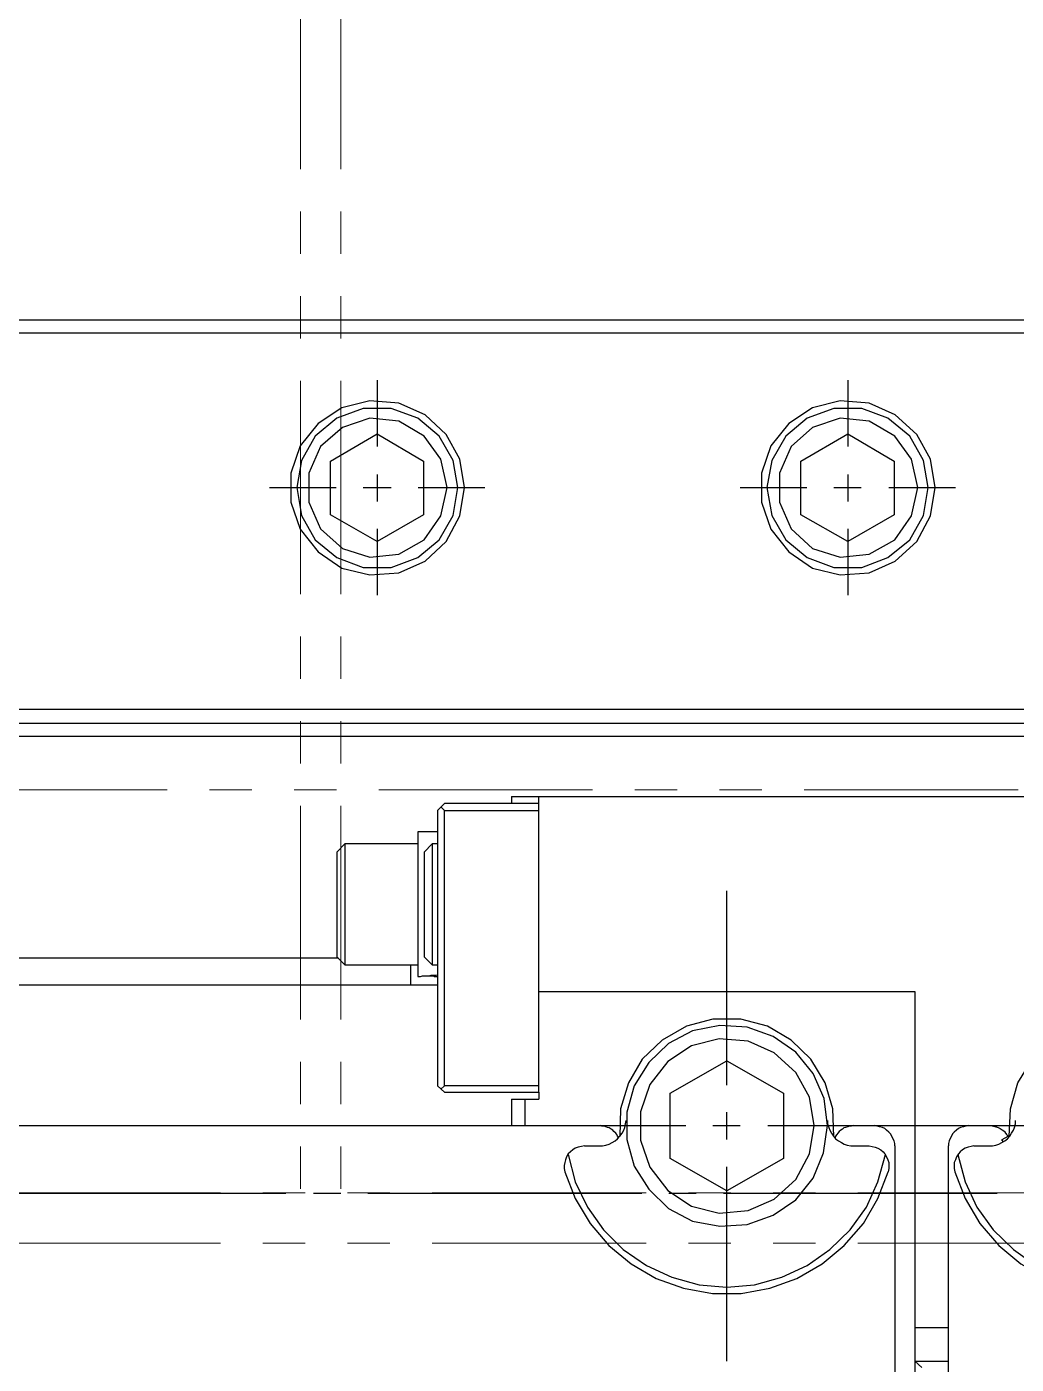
# Model space of a CAD drawing. Header units: millimetres. Extents: x -211 to 45495, y 24 to 52952.
# Drawn here: x 9491.7 to 9638.9, y 40560 to 40759.1 of the extents above; entities that cross this region are included whole.
import ezdxf

# ---------------------------------------------------------------- set-up
doc = ezdxf.new("R2010")
doc.units = ezdxf.units.MM
doc.linetypes.add('PHANTOM', pattern=[63.3, 31.8, -6.3, 6.3, -6.3, 6.3, -6.3])
doc.layers.add('Layer2', color=7, linetype='Continuous')

# ---------------------------------------------------------------- blocks, each defined once
blk = doc.blocks.new('BLKF1714')
at = {"layer": 'Layer2', "color": 7, "linetype": 'Continuous', "lineweight": 25}
blk.add_line((9716.8, 40713.52), (9388.79, 40713.52), dxfattribs=at)
blk = doc.blocks.new('BLKF1895')
at = {"layer": 'Layer2', "color": 7, "linetype": 'Continuous', "lineweight": 25}
for p, q in [((9590.56, 40607.43), (9587.03, 40605.1)), ((9594.69, 40608.46), (9590.56, 40607.43)), ((9599, 40608.12), (9594.69, 40608.46)), ((9602.87, 40606.4), (9599, 40608.12)), ((9587.03, 40605.1), (9584.36, 40601.66)), ((9606.06, 40603.47), (9602.87, 40606.4)), ((9608.13, 40599.77), (9606.06, 40603.47)), ((9584.36, 40601.66), (9582.98, 40597.61)), ((9608.82, 40595.55), (9608.13, 40599.77)), ((9582.98, 40597.61), (9582.98, 40593.39)), ((9582.98, 40593.39), (9584.36, 40589.35)), ((9606.06, 40587.54), (9608.13, 40591.33)), ((9584.36, 40589.35), (9587.03, 40585.9)), ((9602.87, 40584.61), (9606.06, 40587.54)), ((9587.03, 40585.9), (9590.56, 40583.58)), ((9590.56, 40583.58), (9594.69, 40582.54)), ((9599, 40582.89), (9602.87, 40584.61)), ((9594.69, 40582.54), (9599, 40582.89))]:
    blk.add_line(p, q, dxfattribs=at)
blk = doc.blocks.new('BLKF1896')
at = {"layer": 'Layer2', "color": 7, "linetype": 'Continuous', "lineweight": 25}
for p, q in [((9590.73, 40609.67), (9587.12, 40607.77)), ((9594.78, 40610.44), (9590.73, 40609.67)), ((9598.83, 40610.19), (9594.78, 40610.44)), ((9602.7, 40608.81), (9598.83, 40610.19)), ((9587.12, 40607.77), (9584.19, 40604.93)), ((9606.06, 40606.48), (9602.7, 40608.81)), ((9608.64, 40603.3), (9606.06, 40606.48)), ((9584.19, 40604.93), (9582.04, 40601.49)), ((9610.28, 40599.59), (9608.64, 40603.3)), ((9582.04, 40601.49), (9580.92, 40597.53)), ((9610.8, 40595.55), (9610.28, 40599.59)), ((9580.92, 40597.53), (9580.92, 40593.48)), ((9580.92, 40593.48), (9582.04, 40589.52)), ((9608.64, 40587.71), (9610.19, 40591.5)), ((9582.04, 40589.52), (9584.19, 40586.07)), ((9606.06, 40584.52), (9608.64, 40587.71)), ((9584.19, 40586.07), (9587.12, 40583.23)), ((9587.12, 40583.23), (9590.73, 40581.34)), ((9602.7, 40582.2), (9606.06, 40584.52)), ((9590.73, 40581.34), (9594.78, 40580.56)), ((9598.83, 40580.82), (9602.7, 40582.2)), ((9594.78, 40580.56), (9598.83, 40580.82))]:
    blk.add_line(p, q, dxfattribs=at)
blk = doc.blocks.new('BLKF2023')
at = {"layer": 'Layer2', "color": 7, "linetype": 'Continuous', "lineweight": 25}
for p, q in [((9542.68, 40700.86), (9538.63, 40699.49)), ((9546.99, 40700.43), (9542.68, 40700.86)), ((9538.63, 40699.49), (9535.36, 40696.64)), ((9550.78, 40698.19), (9546.99, 40700.43)), ((9535.36, 40696.64), (9533.64, 40692.68)), ((9553.27, 40694.75), (9550.78, 40698.19)), ((9554.22, 40690.53), (9553.27, 40694.75)), ((9533.64, 40692.68), (9533.64, 40688.38)), ((9533.64, 40688.38), (9535.36, 40684.42)), ((9550.78, 40682.78), (9553.27, 40686.31)), ((9535.36, 40684.42), (9538.63, 40681.49)), ((9546.99, 40680.63), (9550.78, 40682.78)), ((9538.63, 40681.49), (9542.68, 40680.2)), ((9542.68, 40680.2), (9546.99, 40680.63))]:
    blk.add_line(p, q, dxfattribs=at)
blk = doc.blocks.new('BLKF2024')
at = {"layer": 'Layer2', "color": 7, "linetype": 'Continuous', "lineweight": 25}
for p, q in [((9537.77, 40700.86), (9534.59, 40698.19)), ((9541.73, 40702.33), (9537.77, 40700.86)), ((9545.87, 40702.33), (9541.73, 40702.33)), ((9549.83, 40700.86), (9545.87, 40702.33)), ((9553.01, 40698.19), (9549.83, 40700.86)), ((9534.59, 40698.19), (9532.52, 40694.58)), ((9555.08, 40694.58), (9553.01, 40698.19)), ((9532.52, 40694.58), (9531.83, 40690.53)), ((9555.77, 40690.53), (9555.08, 40694.58)), ((9531.83, 40690.53), (9532.52, 40686.4)), ((9532.52, 40686.4), (9534.59, 40682.78)), ((9553.01, 40682.78), (9555.08, 40686.4)), ((9534.59, 40682.78), (9537.77, 40680.11)), ((9549.83, 40680.11), (9553.01, 40682.78)), ((9537.77, 40680.11), (9541.73, 40678.65)), ((9541.73, 40678.65), (9545.87, 40678.65)), ((9545.87, 40678.65), (9549.83, 40680.11))]:
    blk.add_line(p, q, dxfattribs=at)
blk = doc.blocks.new('BLKF2027')
at = {"layer": 'Layer2', "color": 7, "linetype": 'Continuous', "lineweight": 25}
for p, q in [((9612.69, 40700.86), (9608.56, 40699.49)), ((9617, 40700.43), (9612.69, 40700.86)), ((9608.56, 40699.49), (9605.37, 40696.64)), ((9620.79, 40698.19), (9617, 40700.43)), ((9605.37, 40696.64), (9603.65, 40692.68)), ((9623.28, 40694.75), (9620.79, 40698.19)), ((9624.23, 40690.53), (9623.28, 40694.75)), ((9603.65, 40692.68), (9603.65, 40688.38)), ((9603.65, 40688.38), (9605.37, 40684.42)), ((9620.79, 40682.78), (9623.28, 40686.31)), ((9605.37, 40684.42), (9608.56, 40681.49)), ((9617, 40680.63), (9620.79, 40682.78)), ((9608.56, 40681.49), (9612.69, 40680.2)), ((9612.69, 40680.2), (9617, 40680.63))]:
    blk.add_line(p, q, dxfattribs=at)
blk = doc.blocks.new('BLKF2028')
at = {"layer": 'Layer2', "color": 7, "linetype": 'Continuous', "lineweight": 25}
for p, q in [((9607.78, 40700.86), (9604.6, 40698.19)), ((9611.74, 40702.33), (9607.78, 40700.86)), ((9615.88, 40702.33), (9611.74, 40702.33)), ((9619.75, 40700.86), (9615.88, 40702.33)), ((9623.03, 40698.19), (9619.75, 40700.86)), ((9604.6, 40698.19), (9602.53, 40694.58)), ((9625.09, 40694.58), (9623.03, 40698.19)), ((9602.53, 40694.58), (9601.76, 40690.53)), ((9625.78, 40690.53), (9625.09, 40694.58)), ((9601.76, 40690.53), (9602.53, 40686.4)), ((9602.53, 40686.4), (9604.6, 40682.78)), ((9623.03, 40682.78), (9625.09, 40686.4)), ((9604.6, 40682.78), (9607.78, 40680.11)), ((9619.75, 40680.11), (9623.03, 40682.78)), ((9607.78, 40680.11), (9611.74, 40678.65)), ((9611.74, 40678.65), (9615.88, 40678.65)), ((9615.88, 40678.65), (9619.75, 40680.11))]:
    blk.add_line(p, q, dxfattribs=at)
blk = doc.blocks.new('BLKF2195')
at = {"layer": 'Layer2', "color": 7, "linetype": 'Continuous', "lineweight": 25}
for p, q in [((9629.74, 40588.66), (9631.29, 40584.7)), ((9631.29, 40584.7), (9633.45, 40580.99)), ((9674.09, 40580.99), (9676.33, 40584.7)), ((9633.45, 40580.99), (9636.29, 40577.72)), ((9671.34, 40577.72), (9674.09, 40580.99)), ((9636.29, 40577.72), (9639.56, 40574.97)), ((9667.98, 40574.97), (9671.34, 40577.72)), ((9639.56, 40574.97), (9643.35, 40572.81)), ((9664.27, 40572.81), (9667.98, 40574.97)), ((9643.35, 40572.81), (9647.4, 40571.35)), ((9647.4, 40571.35), (9651.62, 40570.57)), ((9655.92, 40570.57), (9660.23, 40571.35)), ((9660.23, 40571.35), (9664.27, 40572.81)), ((9651.62, 40570.57), (9655.92, 40570.57))]:
    blk.add_line(p, q, dxfattribs=at)
blk = doc.blocks.new('BLKF2196')
at = {"layer": 'Layer2', "color": 7, "linetype": 'Continuous', "lineweight": 25}
for p, q in [((9630.17, 40591.24), (9631.29, 40587.19)), ((9631.29, 40587.19), (9633.01, 40583.4)), ((9674.52, 40583.4), (9676.33, 40587.19)), ((9633.01, 40583.4), (9635.43, 40580.05)), ((9672.11, 40580.05), (9674.52, 40583.4)), ((9635.43, 40580.05), (9638.44, 40577.12)), ((9669.18, 40577.12), (9672.11, 40580.05)), ((9638.44, 40577.12), (9641.8, 40574.71)), ((9665.74, 40574.71), (9669.18, 40577.12)), ((9641.8, 40574.71), (9645.59, 40572.98)), ((9661.95, 40572.98), (9665.74, 40574.71)), ((9645.59, 40572.98), (9649.63, 40571.86)), ((9649.63, 40571.86), (9653.77, 40571.52)), ((9653.77, 40571.52), (9657.99, 40571.86)), ((9657.99, 40571.86), (9661.95, 40572.98))]:
    blk.add_line(p, q, dxfattribs=at)
blk = doc.blocks.new('BLKF2198')
at = {"layer": 'Layer2', "color": 7, "linetype": 'Continuous', "lineweight": 25}
for p, q in [((9638.44, 40594.86), (9638.61, 40595.29)), ((9638.61, 40595.29), (9638.78, 40595.8)), ((9636.29, 40592.79), (9636.72, 40593.05)), ((9636.72, 40593.05), (9637.15, 40593.31)), ((9637.15, 40593.31), (9637.58, 40593.57)), ((9637.58, 40593.57), (9637.92, 40594)), ((9637.92, 40594), (9638.18, 40594.43)), ((9638.18, 40594.43), (9638.44, 40594.86)), ((9634.82, 40592.53), (9635.34, 40592.53)), ((9635.34, 40592.53), (9635.86, 40592.62)), ((9635.86, 40592.62), (9636.29, 40592.79))]:
    blk.add_line(p, q, dxfattribs=at)
blk = doc.blocks.new('BLKF2199')
at = {"layer": 'Layer2', "color": 7, "linetype": 'Continuous', "lineweight": 25}
for p, q in [((9630.26, 40591.33), (9630, 40590.9)), ((9630.52, 40591.67), (9630.26, 40591.33)), ((9630.86, 40591.93), (9630.52, 40591.67)), ((9631.29, 40592.19), (9630.86, 40591.93)), ((9631.72, 40592.36), (9631.29, 40592.19)), ((9632.15, 40592.45), (9631.72, 40592.36)), ((9632.58, 40592.53), (9632.15, 40592.45)), ((9629.83, 40590.47), (9629.66, 40590.04)), ((9629.66, 40590.04), (9629.66, 40589.6)), ((9629.66, 40589.6), (9629.66, 40589.17)), ((9630, 40590.9), (9629.83, 40590.47))]:
    blk.add_line(p, q, dxfattribs=at)
blk = doc.blocks.new('BLKF2201')
at = {"layer": 'Layer2', "color": 7, "linetype": 'Continuous', "lineweight": 25}
for p, q in [((9647.74, 40610.36), (9651.7, 40611.39)), ((9651.7, 40611.39), (9655.83, 40611.39)), ((9655.83, 40611.39), (9659.8, 40610.36)), ((9644.21, 40608.29), (9647.74, 40610.36)), ((9659.8, 40610.36), (9663.41, 40608.29)), ((9641.28, 40605.45), (9644.21, 40608.29)), ((9663.41, 40608.29), (9666.34, 40605.45)), ((9639.13, 40601.92), (9641.28, 40605.45)), ((9666.34, 40605.45), (9668.41, 40601.92)), ((9638.01, 40598.04), (9639.13, 40601.92)), ((9668.41, 40601.92), (9669.61, 40598.04)), ((9637.84, 40593.91), (9638.01, 40598.04))]:
    blk.add_line(p, q, dxfattribs=at)
blk = doc.blocks.new('BLKF2230')
at = {"layer": 'Layer2', "color": 7, "linetype": 'Continuous', "lineweight": 25}
for p, q in [((9571.7, 40588.66), (9573.25, 40584.7)), ((9573.25, 40584.7), (9575.49, 40580.99)), ((9616.14, 40580.99), (9618.29, 40584.7)), ((9575.49, 40580.99), (9578.25, 40577.72)), ((9613.29, 40577.72), (9616.14, 40580.99)), ((9578.25, 40577.72), (9581.6, 40574.97)), ((9610.02, 40574.97), (9613.29, 40577.72)), ((9581.6, 40574.97), (9585.31, 40572.81)), ((9606.23, 40572.81), (9610.02, 40574.97)), ((9585.31, 40572.81), (9589.35, 40571.35)), ((9589.35, 40571.35), (9593.66, 40570.57)), ((9597.97, 40570.57), (9602.19, 40571.35)), ((9602.19, 40571.35), (9606.23, 40572.81)), ((9593.66, 40570.57), (9597.97, 40570.57))]:
    blk.add_line(p, q, dxfattribs=at)
blk = doc.blocks.new('BLKF2231')
at = {"layer": 'Layer2', "color": 7, "linetype": 'Continuous', "lineweight": 25}
for p, q in [((9572.22, 40591.24), (9573.25, 40587.19)), ((9573.25, 40587.19), (9575.06, 40583.4)), ((9616.57, 40583.4), (9618.29, 40587.19)), ((9575.06, 40583.4), (9577.47, 40580.05)), ((9614.16, 40580.05), (9616.57, 40583.4)), ((9577.47, 40580.05), (9580.4, 40577.12)), ((9611.14, 40577.12), (9614.16, 40580.05)), ((9580.4, 40577.12), (9583.84, 40574.71)), ((9607.78, 40574.71), (9611.14, 40577.12)), ((9583.84, 40574.71), (9587.63, 40572.98)), ((9603.99, 40572.98), (9607.78, 40574.71)), ((9587.63, 40572.98), (9591.68, 40571.86)), ((9591.68, 40571.86), (9595.81, 40571.52)), ((9595.81, 40571.52), (9599.95, 40571.86)), ((9599.95, 40571.86), (9603.99, 40572.98))]:
    blk.add_line(p, q, dxfattribs=at)
blk = doc.blocks.new('BLKF2232')
at = {"layer": 'Layer2', "color": 7, "linetype": 'Continuous', "lineweight": 25}
for p, q in [((9610.8, 40596.32), (9610.8, 40595.8)), ((9610.8, 40595.8), (9610.97, 40595.29)), ((9610.97, 40595.29), (9611.14, 40594.86)), ((9611.14, 40594.86), (9611.4, 40594.43)), ((9611.4, 40594.43), (9611.66, 40594)), ((9611.66, 40594), (9612, 40593.57)), ((9612, 40593.57), (9612.43, 40593.31)), ((9612.43, 40593.31), (9612.86, 40593.05)), ((9612.86, 40593.05), (9613.29, 40592.79)), ((9613.29, 40592.79), (9613.73, 40592.62)), ((9613.73, 40592.62), (9614.24, 40592.53)), ((9614.24, 40592.53), (9614.76, 40592.53))]:
    blk.add_line(p, q, dxfattribs=at)
blk = doc.blocks.new('BLKF2233')
at = {"layer": 'Layer2', "color": 7, "linetype": 'Continuous', "lineweight": 25}
for p, q in [((9580.49, 40594.86), (9580.66, 40595.29)), ((9580.66, 40595.29), (9580.74, 40595.8)), ((9578.33, 40592.79), (9578.76, 40593.05)), ((9578.76, 40593.05), (9579.19, 40593.31)), ((9579.19, 40593.31), (9579.54, 40593.57)), ((9579.54, 40593.57), (9579.88, 40594)), ((9579.88, 40594), (9580.23, 40594.43)), ((9580.23, 40594.43), (9580.49, 40594.86)), ((9574.63, 40592.53), (9577.3, 40592.53)), ((9577.3, 40592.53), (9577.82, 40592.62)), ((9577.82, 40592.62), (9578.33, 40592.79))]:
    blk.add_line(p, q, dxfattribs=at)
blk = doc.blocks.new('BLKF2234')
at = {"layer": 'Layer2', "color": 7, "linetype": 'Continuous', "lineweight": 25}
for p, q in [((9572.22, 40591.33), (9571.96, 40590.9)), ((9572.56, 40591.67), (9572.22, 40591.33)), ((9572.91, 40591.93), (9572.56, 40591.67)), ((9573.25, 40592.19), (9572.91, 40591.93)), ((9573.68, 40592.36), (9573.25, 40592.19)), ((9574.2, 40592.45), (9573.68, 40592.36)), ((9574.63, 40592.53), (9574.2, 40592.45)), ((9571.7, 40590.04), (9571.62, 40589.6)), ((9571.62, 40589.6), (9571.62, 40589.17)), ((9571.79, 40590.47), (9571.7, 40590.04)), ((9571.96, 40590.9), (9571.79, 40590.47))]:
    blk.add_line(p, q, dxfattribs=at)
blk = doc.blocks.new('BLKF2235')
at = {"layer": 'Layer2', "color": 7, "linetype": 'Continuous', "lineweight": 25}
for p, q in [((9617, 40592.53), (9617.43, 40592.45)), ((9617.43, 40592.45), (9617.86, 40592.36)), ((9617.86, 40592.36), (9618.29, 40592.19)), ((9618.29, 40592.19), (9618.72, 40591.93)), ((9618.72, 40591.93), (9619.06, 40591.67)), ((9619.06, 40591.67), (9619.32, 40591.33)), ((9619.32, 40591.33), (9619.58, 40590.9)), ((9619.58, 40590.9), (9619.75, 40590.47)), ((9619.75, 40590.47), (9619.93, 40590.04)), ((9619.93, 40590.04), (9619.93, 40589.6)), ((9619.93, 40589.6), (9619.93, 40589.17))]:
    blk.add_line(p, q, dxfattribs=at)
blk = doc.blocks.new('BLKF2236')
at = {"layer": 'Layer2', "color": 7, "linetype": 'Continuous', "lineweight": 25}
for p, q in [((9593.75, 40611.39), (9589.79, 40610.36)), ((9597.88, 40611.39), (9593.75, 40611.39)), ((9601.84, 40610.36), (9597.88, 40611.39)), ((9589.79, 40610.36), (9586.17, 40608.29)), ((9605.37, 40608.29), (9601.84, 40610.36)), ((9586.17, 40608.29), (9583.24, 40605.45)), ((9608.3, 40605.45), (9605.37, 40608.29)), ((9583.24, 40605.45), (9581.17, 40601.92)), ((9610.45, 40601.92), (9608.3, 40605.45)), ((9581.17, 40601.92), (9579.97, 40598.04)), ((9611.57, 40598.04), (9610.45, 40601.92)), ((9611.74, 40593.91), (9611.57, 40598.04))]:
    blk.add_line(p, q, dxfattribs=at)
blk = doc.blocks.new('BLKF2239')
at = {"layer": 'Layer2', "color": 7, "linetype": 'Continuous', "lineweight": 25}
for p, q in [((9636.8, 40593.39), (9636.8, 40593.48)), ((9636.8, 40593.31), (9636.8, 40593.39)), ((9636.89, 40593.31), (9636.8, 40593.31)), ((9636.89, 40593.14), (9636.89, 40593.31)), ((9636.98, 40593.14), (9636.89, 40593.14))]:
    blk.add_line(p, q, dxfattribs=at)
blk = doc.blocks.new('BLKF2244')
at = {"layer": 'Layer2', "color": 7, "linetype": 'Continuous', "lineweight": 25}
for p, q in [((9635, 40595.55), (9635.08, 40595.55)), ((9635.08, 40595.55), (9635.51, 40595.46)), ((9635.51, 40595.46), (9635.86, 40595.37)), ((9635.86, 40595.37), (9635.94, 40595.37)), ((9635.94, 40595.37), (9636.29, 40595.2)), ((9636.29, 40595.2), (9636.46, 40595.12)), ((9636.46, 40595.12), (9636.8, 40594.94)), ((9636.8, 40594.94), (9637.15, 40594.69)), ((9637.15, 40594.69), (9637.15, 40594.6)), ((9637.15, 40594.6), (9637.41, 40594.25))]:
    blk.add_line(p, q, dxfattribs=at)
blk = doc.blocks.new('BLKF2246')
at = {"layer": 'Layer2', "color": 7, "linetype": 'Continuous', "lineweight": 25}
for p, q in [((9630.26, 40595.12), (9630, 40594.86)), ((9630.6, 40595.29), (9630.26, 40595.12)), ((9631.03, 40595.37), (9630.6, 40595.29)), ((9631.38, 40595.46), (9631.03, 40595.37)), ((9631.81, 40595.55), (9631.38, 40595.46)), ((9628.88, 40593.31), (9628.79, 40592.88)), ((9629.05, 40593.65), (9628.88, 40593.31)), ((9629.23, 40594), (9629.05, 40593.65)), ((9629.4, 40594.34), (9629.23, 40594)), ((9629.66, 40594.6), (9629.4, 40594.34)), ((9630, 40594.86), (9629.66, 40594.6))]:
    blk.add_line(p, q, dxfattribs=at)
blk = doc.blocks.new('BLKF2268')
at = {"layer": 'Layer2', "color": 7, "linetype": 'Continuous', "lineweight": 25}
for p, q in [((9415.49, 40580.48), (9419.45, 40581.51)), ((9419.45, 40581.51), (9423.5, 40582.2)), ((9423.5, 40582.2), (9427.55, 40582.72)), ((9427.55, 40582.72), (9431.59, 40582.97)), ((9431.59, 40582.97), (9435.73, 40582.97)), ((9435.73, 40582.97), (9439.77, 40582.72)), ((9439.77, 40582.72), (9443.82, 40582.28)), ((9443.82, 40582.28), (9447.87, 40581.51)), ((9447.87, 40581.51), (9451.83, 40580.56)), ((9407.83, 40577.81), (9411.62, 40579.27)), ((9411.62, 40579.27), (9415.49, 40580.48)), ((9451.83, 40580.56), (9455.71, 40579.36)), ((9455.71, 40579.36), (9459.49, 40577.89)), ((9404.04, 40576.08), (9407.83, 40577.81)), ((9459.49, 40577.89), (9463.28, 40576.26)), ((9400.51, 40574.19), (9404.04, 40576.08)), ((9463.28, 40576.26), (9466.9, 40574.36)), ((9396.98, 40572.12), (9400.51, 40574.19)), ((9466.9, 40574.36), (9470.34, 40572.21)), ((9393.62, 40569.71), (9396.98, 40572.12)), ((9470.34, 40572.21), (9473.7, 40569.97)), ((9390.43, 40567.21), (9393.62, 40569.71)), ((9473.7, 40569.97), (9476.98, 40567.39)), ((9387.42, 40564.55), (9390.43, 40567.21)), ((9476.98, 40567.39), (9479.99, 40564.72)), ((9384.49, 40561.62), (9387.42, 40564.55)), ((9479.99, 40564.72), (9482.92, 40561.79)), ((9381.82, 40558.52), (9384.49, 40561.62)), ((9482.92, 40561.79), (9485.59, 40558.78)), ((9485.59, 40558.78), (9488.17, 40555.59)), ((9488.17, 40555.59), (9490.41, 40552.23)), ((9490.41, 40552.23), (9492.56, 40548.7)), ((9492.56, 40548.7), (9494.46, 40545.08)), ((9494.46, 40545.08), (9496.18, 40541.38)), ((9496.18, 40541.38), (9497.56, 40537.59)), ((9497.56, 40537.59), (9498.85, 40533.63)), ((9498.85, 40533.63), (9499.8, 40529.67)), ((9499.8, 40529.67), (9500.48, 40525.71)), ((9500.48, 40525.71), (9501, 40521.66)), ((9501, 40521.66), (9501.26, 40517.53)), ((9501.26, 40517.53), (9501.26, 40513.48)), ((9501.26, 40513.48), (9501, 40509.43)), ((9501, 40509.43), (9500.48, 40505.3)), ((9500.48, 40505.3), (9499.8, 40501.34)), ((9499.8, 40501.34), (9498.85, 40497.38)), ((9498.85, 40497.38), (9497.56, 40493.5)), ((9497.56, 40493.5), (9496.18, 40489.63)), ((9496.18, 40489.63), (9494.46, 40485.92)), ((9494.46, 40485.92), (9492.56, 40482.31)), ((9492.56, 40482.31), (9490.41, 40478.78)), ((9490.41, 40478.78), (9488.17, 40475.42)), ((9488.17, 40475.42), (9485.59, 40472.23)), ((9485.59, 40472.23), (9482.92, 40469.22)), ((9387.42, 40466.55), (9384.49, 40469.39)), ((9482.92, 40469.22), (9479.99, 40466.29)), ((9390.43, 40463.79), (9387.42, 40466.55)), ((9479.99, 40466.29), (9476.98, 40463.62)), ((9393.62, 40461.29), (9390.43, 40463.79)), ((9476.98, 40463.62), (9473.7, 40461.12)), ((9396.98, 40458.97), (9393.62, 40461.29)), ((9473.7, 40461.12), (9470.34, 40458.8)), ((9400.51, 40456.82), (9396.98, 40458.97)), ((9470.34, 40458.8), (9466.9, 40456.64)), ((9404.04, 40454.92), (9400.51, 40456.82)), ((9466.9, 40456.64), (9463.28, 40454.75)), ((9407.83, 40453.2), (9404.04, 40454.92)), ((9463.28, 40454.75), (9459.49, 40453.11)), ((9411.62, 40451.74), (9407.83, 40453.2)), ((9415.49, 40450.53), (9411.62, 40451.74)), ((9455.71, 40451.65), (9451.83, 40450.44)), ((9459.49, 40453.11), (9455.71, 40451.65)), ((9419.45, 40449.58), (9415.49, 40450.53)), ((9451.83, 40450.44), (9447.87, 40449.5)), ((9423.5, 40448.81), (9419.45, 40449.58)), ((9427.55, 40448.29), (9423.5, 40448.81)), ((9431.59, 40448.03), (9427.55, 40448.29)), ((9435.73, 40448.03), (9431.59, 40448.03)), ((9439.77, 40448.29), (9435.73, 40448.03)), ((9443.82, 40448.72), (9439.77, 40448.29)), ((9447.87, 40449.5), (9443.82, 40448.72))]:
    blk.add_line(p, q, dxfattribs=at)
blk = doc.blocks.new('BLKF2269')
at = {"layer": 'Layer2', "color": 7, "linetype": 'Continuous', "lineweight": 25}
for p, q in [((9618.55, 40595.37), (9618.2, 40595.46)), ((9618.98, 40595.29), (9618.55, 40595.37)), ((9619.32, 40595.12), (9618.98, 40595.29)), ((9619.58, 40594.86), (9619.32, 40595.12)), ((9619.93, 40594.6), (9619.58, 40594.86)), ((9620.18, 40594.34), (9619.93, 40594.6)), ((9620.36, 40594), (9620.18, 40594.34)), ((9620.53, 40593.65), (9620.36, 40594)), ((9620.7, 40593.31), (9620.53, 40593.65)), ((9620.79, 40592.88), (9620.7, 40593.31)), ((9620.79, 40592.53), (9620.79, 40592.88))]:
    blk.add_line(p, q, dxfattribs=at)
blk = doc.blocks.new('BLKF2270')
at = {"layer": 'Layer2', "color": 7, "linetype": 'Continuous', "lineweight": 25}
for p, q in [((9577.56, 40595.46), (9577.21, 40595.46)), ((9577.82, 40595.37), (9577.56, 40595.46)), ((9578.07, 40595.29), (9577.82, 40595.37)), ((9578.33, 40595.2), (9578.07, 40595.29)), ((9578.59, 40595.03), (9578.33, 40595.2)), ((9578.85, 40594.86), (9578.59, 40595.03)), ((9579.02, 40594.69), (9578.85, 40594.86)), ((9579.28, 40594.43), (9579.02, 40594.69)), ((9579.45, 40594.25), (9579.28, 40594.43)), ((9579.54, 40594), (9579.45, 40594.25)), ((9579.71, 40593.74), (9579.54, 40594))]:
    blk.add_line(p, q, dxfattribs=at)
blk = doc.blocks.new('BLKF2273')
at = {"layer": 'Layer2', "color": 7, "linetype": 'Continuous', "lineweight": 25}
for p, q in [((9613.04, 40595.03), (9612.78, 40594.86)), ((9613.21, 40595.2), (9613.04, 40595.03)), ((9613.47, 40595.29), (9613.21, 40595.2)), ((9613.81, 40595.37), (9613.47, 40595.29)), ((9614.07, 40595.46), (9613.81, 40595.37)), ((9614.33, 40595.46), (9614.07, 40595.46)), ((9614.59, 40595.55), (9614.33, 40595.46)), ((9612.18, 40594.25), (9612, 40594)), ((9612.35, 40594.43), (9612.18, 40594.25)), ((9612.52, 40594.69), (9612.35, 40594.43)), ((9612.78, 40594.86), (9612.52, 40594.69))]:
    blk.add_line(p, q, dxfattribs=at)
blk = doc.blocks.new('BLKF2281')
at = {"layer": 'Layer2', "color": 7, "linetype": 'Continuous', "lineweight": 25}
for p, q in [((9549.83, 40617.76), (9550.26, 40617.76)), ((9550.26, 40617.76), (9550.52, 40617.85)), ((9550.52, 40617.85), (9551.55, 40617.85)), ((9551.55, 40617.85), (9551.81, 40617.94)), ((9551.81, 40617.94), (9552.07, 40617.94)), ((9552.07, 40617.94), (9552.33, 40617.94)), ((9552.33, 40617.94), (9552.58, 40617.94))]:
    blk.add_line(p, q, dxfattribs=at)
blk = doc.blocks.new('BLKF2319')
at = {"layer": 'Layer2', "color": 7, "linetype": 'Continuous', "lineweight": 25}
for p, q in [((9612.69, 40703.45), (9608.56, 40702.41)), ((9617, 40703.1), (9612.69, 40703.45)), ((9620.87, 40701.38), (9617, 40703.1)), ((9608.56, 40702.41), (9605.03, 40700.09)), ((9624.06, 40698.45), (9620.87, 40701.38)), ((9605.03, 40700.09), (9602.36, 40696.73)), ((9602.36, 40696.73), (9600.98, 40692.68)), ((9626.13, 40694.75), (9624.06, 40698.45)), ((9626.81, 40690.53), (9626.13, 40694.75)), ((9600.98, 40692.68), (9600.98, 40688.38)), ((9600.98, 40688.38), (9602.36, 40684.33)), ((9624.06, 40682.52), (9626.13, 40686.31)), ((9602.36, 40684.33), (9605.03, 40680.97)), ((9605.03, 40680.97), (9608.56, 40678.56)), ((9620.87, 40679.59), (9624.06, 40682.52)), ((9617, 40677.87), (9620.87, 40679.59)), ((9608.56, 40678.56), (9612.69, 40677.53)), ((9612.69, 40677.53), (9617, 40677.87))]:
    blk.add_line(p, q, dxfattribs=at)
blk = doc.blocks.new('BLKF2320')
at = {"layer": 'Layer2', "color": 7, "linetype": 'Continuous', "lineweight": 25}
for p, q in [((9542.68, 40703.45), (9538.55, 40702.41)), ((9546.99, 40703.1), (9542.68, 40703.45)), ((9550.95, 40701.38), (9546.99, 40703.1)), ((9538.55, 40702.41), (9535.02, 40700.09)), ((9554.05, 40698.45), (9550.95, 40701.38)), ((9535.02, 40700.09), (9532.35, 40696.73)), ((9532.35, 40696.73), (9530.97, 40692.68)), ((9556.11, 40694.75), (9554.05, 40698.45)), ((9556.8, 40690.53), (9556.11, 40694.75)), ((9530.97, 40692.68), (9530.97, 40688.38)), ((9530.97, 40688.38), (9532.35, 40684.33)), ((9554.05, 40682.52), (9556.11, 40686.31)), ((9532.35, 40684.33), (9535.02, 40680.97)), ((9535.02, 40680.97), (9538.55, 40678.56)), ((9550.95, 40679.59), (9554.05, 40682.52)), ((9546.99, 40677.87), (9550.95, 40679.59)), ((9538.55, 40678.56), (9542.68, 40677.53)), ((9542.68, 40677.53), (9546.99, 40677.87))]:
    blk.add_line(p, q, dxfattribs=at)
blk = doc.blocks.new('BLKF1660')
at = {"layer": 'Layer2', "color": 7, "linetype": 'Continuous', "lineweight": 25}
for p, q in [((9325.76, 40715.5), (9718.78, 40715.5)), ((9543.8, 40706.55), (9543.8, 40696.64)), ((9613.81, 40706.55), (9613.81, 40696.64)), ((9536.83, 40694.49), (9543.8, 40698.54)), ((9543.8, 40698.54), (9550.69, 40694.49)), ((9606.84, 40694.49), (9613.81, 40698.54)), ((9613.81, 40698.54), (9620.7, 40694.49)), ((9536.83, 40686.48), (9536.83, 40694.49)), ((9550.69, 40694.49), (9550.69, 40686.48)), ((9606.84, 40686.48), (9606.84, 40694.49)), ((9620.7, 40694.49), (9620.7, 40686.48)), ((9543.8, 40692.51), (9543.8, 40688.46)), ((9613.81, 40692.51), (9613.81, 40688.46)), ((9527.78, 40690.53), (9537.69, 40690.53)), ((9541.73, 40690.53), (9545.87, 40690.53)), ((9549.91, 40690.53), (9559.82, 40690.53)), ((9553.27, 40686.31), (9554.22, 40690.53)), ((9555.08, 40686.4), (9555.77, 40690.53)), ((9556.11, 40686.31), (9556.8, 40690.53)), ((9597.79, 40690.53), (9607.7, 40690.53)), ((9611.74, 40690.53), (9615.79, 40690.53)), ((9619.93, 40690.53), (9629.83, 40690.53)), ((9623.28, 40686.31), (9624.23, 40690.53)), ((9625.09, 40686.4), (9625.78, 40690.53)), ((9626.13, 40686.31), (9626.81, 40690.53)), ((9543.8, 40682.52), (9536.83, 40686.48)), ((9550.69, 40686.48), (9543.8, 40682.52)), ((9613.81, 40682.52), (9606.84, 40686.48)), ((9620.7, 40686.48), (9613.81, 40682.52)), ((9543.8, 40684.42), (9543.8, 40674.51)), ((9613.81, 40684.42), (9613.81, 40674.51)), ((9388.79, 40657.55), (9716.8, 40657.55)), ((9325.76, 40655.48), (9718.78, 40655.48)), ((9703.8, 40653.5), (9398.78, 40653.5)), ((9552.76, 40642.48), (9553.79, 40643.51)), ((9553.79, 40642.48), (9553.27, 40643)), ((9567.83, 40643.51), (9553.79, 40643.51)), ((9563.78, 40644.55), (9563.78, 40643.51)), ((9563.78, 40644.55), (9683.82, 40644.55)), ((9567.83, 40615.52), (9567.83, 40644.55)), ((9552.76, 40642.48), (9552.76, 40601.49)), ((9553.79, 40642.48), (9567.83, 40642.48)), ((9553.79, 40601.49), (9553.79, 40642.48)), ((9567.83, 40600.54), (9567.83, 40642.48)), ((9549.83, 40639.29), (9549.83, 40617.76)), ((9552.76, 40639.29), (9549.83, 40639.29)), ((9538.98, 40637.48), (9537.77, 40636.28)), ((9538.98, 40637.48), (9538.98, 40619.49)), ((9549.83, 40637.48), (9538.98, 40637.48)), ((9551.98, 40637.48), (9550.78, 40636.28)), ((9551.98, 40637.48), (9551.98, 40619.49)), ((9552.76, 40637.48), (9551.98, 40637.48)), ((9537.77, 40636.28), (9537.77, 40620.69)), ((9550.78, 40636.28), (9550.78, 40620.69)), ((9595.81, 40601.57), (9595.81, 40630.51)), ((9398.78, 40620.52), (9538.03, 40620.52)), ((9537.77, 40620.69), (9538.98, 40619.49)), ((9538.98, 40619.49), (9549.83, 40619.49)), ((9548.79, 40616.47), (9548.79, 40619.49)), ((9550.78, 40620.69), (9551.98, 40619.49)), ((9551.98, 40619.49), (9552.76, 40619.49)), ((9551.29, 40617.85), (9552.15, 40617.85)), ((9552.15, 40617.85), (9552.33, 40617.76)), ((9552.33, 40617.76), (9552.76, 40617.76)), ((9552.58, 40617.94), (9552.76, 40618.02)), ((9552.76, 40616.47), (9074.82, 40616.47)), ((9567.83, 40615.52), (9623.8, 40615.52)), ((9623.8, 40615.52), (9623.8, 40565.49)), ((9587.37, 40600.37), (9595.81, 40605.19)), ((9595.81, 40605.19), (9604.25, 40600.37)), ((9553.79, 40600.54), (9552.76, 40601.49)), ((9553.27, 40600.97), (9553.79, 40601.49)), ((9567.83, 40601.49), (9553.79, 40601.49)), ((9553.79, 40600.54), (9567.83, 40600.54)), ((9563.78, 40599.51), (9563.78, 40595.55)), ((9563.78, 40599.51), (9567.83, 40599.51)), ((9565.76, 40599.51), (9565.76, 40595.55)), ((9567.83, 40600.54), (9567.83, 40599.51)), ((9587.37, 40590.64), (9587.37, 40600.37)), ((9604.25, 40600.37), (9604.25, 40590.64)), ((9579.97, 40598.04), (9579.88, 40593.91)), ((9595.81, 40593.48), (9595.81, 40597.53)), ((9471.81, 40595.55), (9576.95, 40595.55)), ((9560.76, 40595.55), (9589.7, 40595.55)), ((9577.21, 40595.46), (9576.95, 40595.55)), ((9580.74, 40595.8), (9580.83, 40596.32)), ((9593.75, 40595.55), (9597.79, 40595.55)), ((9601.93, 40595.55), (9630.78, 40595.55)), ((9608.13, 40591.33), (9608.82, 40595.55)), ((9610.19, 40591.5), (9610.8, 40595.55)), ((9614.59, 40595.55), (9617.77, 40595.55)), ((9618.2, 40595.46), (9617.77, 40595.55)), ((9618.81, 40595.55), (9647.65, 40595.55)), ((9631.81, 40595.55), (9635, 40595.55)), ((9638.78, 40595.8), (9638.78, 40596.32)), ((9612, 40594), (9611.92, 40593.74)), ((9636.8, 40593.48), (9637.66, 40594)), ((9637.41, 40594.25), (9637.66, 40594)), ((9637.66, 40593.91), (9637.66, 40594)), ((9637.75, 40593.82), (9637.66, 40593.91)), ((9614.76, 40592.53), (9617, 40592.53)), ((9618.29, 40587.19), (9619.41, 40591.24)), ((9620.79, 40592.53), (9620.79, 40438.47)), ((9628.79, 40592.88), (9628.79, 40592.53)), ((9628.79, 40438.47), (9628.79, 40592.53)), ((9632.58, 40592.53), (9634.82, 40592.53)), ((9571.62, 40589.17), (9571.7, 40588.66)), ((9595.81, 40585.82), (9587.37, 40590.64)), ((9604.25, 40590.64), (9595.81, 40585.82)), ((9595.81, 40560.5), (9595.81, 40589.43)), ((9619.93, 40589.17), (9619.84, 40588.66)), ((9629.66, 40589.17), (9629.74, 40588.66)), ((9618.29, 40584.7), (9619.84, 40588.66)), ((9489.55, 40585.47), (9530.19, 40585.47)), ((9534.33, 40585.47), (9538.38, 40585.47)), ((9542.42, 40585.47), (9583.15, 40585.47)), ((9587.2, 40585.47), (9591.25, 40585.47)), ((9595.3, 40585.47), (9636.03, 40585.47)), ((9623.8, 40565.49), (9628.79, 40565.49)), ((9623.8, 40565.49), (9623.8, 40465.51)), ((9623.8, 40560.5), (9628.79, 40560.5)), ((9623.8, 40560.5), (9624.83, 40559.55))]:
    blk.add_line(p, q, dxfattribs=at)
for name in ['BLKF1714', 'BLKF2320', 'BLKF2319', 'BLKF2024', 'BLKF2023', 'BLKF2028', 'BLKF2027', 'BLKF2281', 'BLKF2236', 'BLKF2201', 'BLKF1896', 'BLKF1895', 'BLKF2233', 'BLKF2270', 'BLKF2232', 'BLKF2273', 'BLKF2269', 'BLKF2246', 'BLKF2198', 'BLKF2244', 'BLKF2239', 'BLKF2234', 'BLKF2231', 'BLKF2235', 'BLKF2199', 'BLKF2196', 'BLKF2230', 'BLKF2195', 'BLKF2268']:
    blk.add_blockref(name, (0, 0), dxfattribs=at)
blk = doc.blocks.new('BLKF2423')
at = {"layer": 'Layer2', "color": 2, "linetype": 'PHANTOM', "lineweight": 13}
for p, q in [((9532.39, 41782.55), (9532.39, 40585.55)), ((9538.39, 41782.55), (9538.39, 40585.55)), ((9836.99, 40585.55), (8683.79, 40585.55)), ((9836.99, 40578.05), (8683.79, 40578.05))]:
    blk.add_line(p, q, dxfattribs=at)
blk = doc.blocks.new('BLKF2458')
at = {"layer": 'Layer2', "color": 7, "linetype": 'PHANTOM', "lineweight": 13}
blk.add_line((10651.94, 40645.55), (7088.79, 40645.55), dxfattribs=at)

msp = doc.modelspace()

# ---------------------------------------------------------------- block references
at = {"layer": 'Layer2', "color": 2, "linetype": 'PHANTOM', "lineweight": 13}
msp.add_blockref('BLKF2423', (0, 0), dxfattribs=at)
at = {"layer": 'Layer2', "color": 7, "linetype": 'PHANTOM', "lineweight": 13}
msp.add_blockref('BLKF2458', (0, 0), dxfattribs=at)
at = {"layer": 'Layer2', "color": 7, "linetype": 'Continuous', "lineweight": 25}
msp.add_blockref('BLKF1660', (0, 0), dxfattribs=at)

doc.saveas('drawing.dxf')
